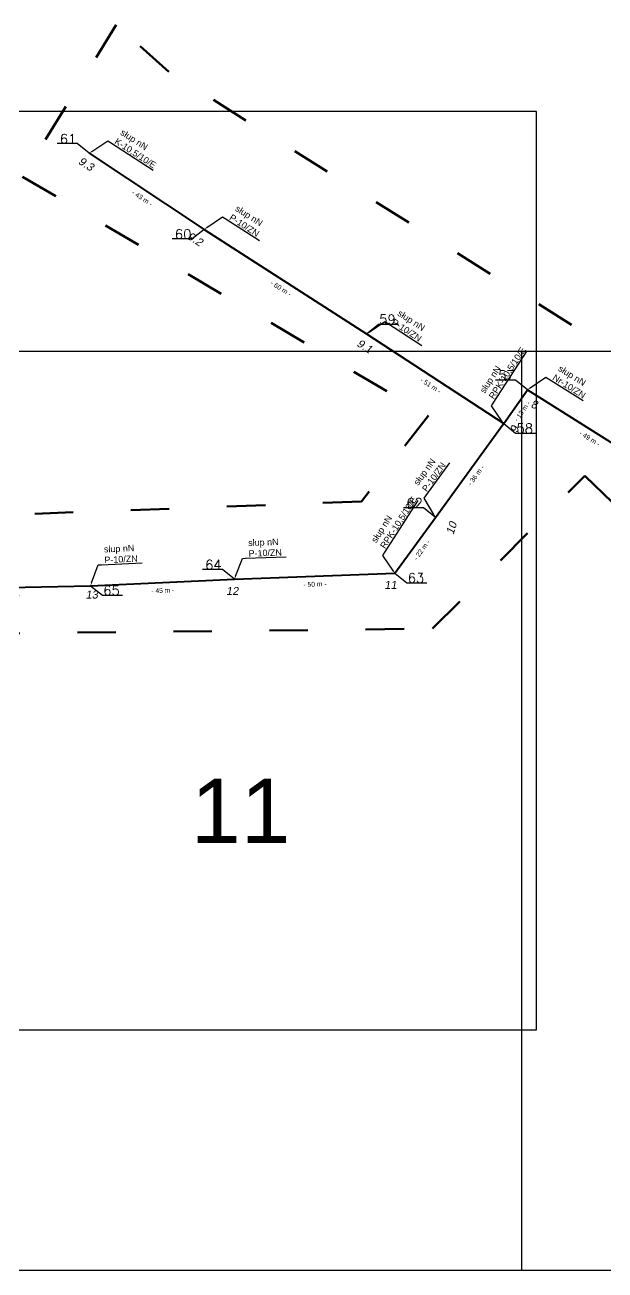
# Model space of a CAD drawing. Header units: metres. Extents: x 7540627 to 7542972, y 5787273 to 5789259.
# Drawn here: x 7541401.8 to 7541583, y 5788368.3 to 5788757.2 of the extents above; entities that cross this region are included whole.
import ezdxf
from ezdxf import colors
from ezdxf.entities.mleader import LeaderData, LeaderLine
from ezdxf.math import Vec2, Vec3

# ---------------------------------------------------------------- set-up
doc = ezdxf.new("R2010")
doc.units = ezdxf.units.M
doc.header["$MEASUREMENT"] = 0
doc.linetypes.add('ACAD_ISO03W100', pattern=[30, 12, -18])
for name, color, linetype, lineweight in [('!TELE', 30, 'Continuous', 40), ('!trafo', 6, 'ACAD_ISO03W100', 50), ('_numery slupow etap 4 cz. 2', 7, 'Continuous', 40)]:
    doc.layers.add(name, color=color, linetype=linetype, lineweight=lineweight)
for name, color, linetype in [('!wymiary', 7, 'Continuous'), ('_MM opisy', 7, 'Continuous'), ('makro-numeracja-punktow', 7, 'Continuous')]:
    doc.layers.add(name, color=color, linetype=linetype)
doc.layers.add('WT_arkusze', color=1, linetype='Continuous', plot=False)
doc.styles.add('GeodText', font='romans.shx')
doc.styles.get("Standard").update_dxf_attribs({"font": 'arial.ttf'})
doc.dimstyles.new('opis linie', dxfattribs={"dimtxt": 1.5, "dimasz": 2.5, "dimexe": 1.25, "dimexo": 0.625, "dimgap": 2.5, "dimtad": 4, "dimdec": 0, "dimtxsty": 'Standard', "dimcen": 2.5, "dimse1": 1, "dimse2": 1, "dimsd1": 1, "dimsd2": 1, "dimclrt": 256, "dimazin": 3, "dimtfac": 1, "dimtdec": 0, "dimtmove": 0, "dimatfit": 3, "dimtfill": 1})
doc.dimstyles.get("Standard").update_dxf_attribs({"dimtxt": 2.5, "dimasz": 2.5, "dimexe": 1.25, "dimexo": 0.625, "dimtad": 1, "dimtxsty": 'Standard', "dimcen": 2.5, "dimazin": 3, "dimtfac": 1, "dimtmove": 0, "dimatfit": 3})

# ---------------------------------------------------------------- blocks, each defined once
blk = doc.blocks.new('*D150')
at = {"layer": '!wymiary', "insert": (7541542.63, 5788616.46), "char_height": 1.5, "attachment_point": 5, "rotation": 54.0367, "bg_fill": 3, "box_fill_scale": 1.25, "bg_fill_color": 257, "bg_fill_transparency": 0}
blk.add_mtext('\\A1;- 36 m -', dxfattribs=at)
blk = doc.blocks.new('*D151')
at = {"layer": '!wymiary', "insert": (7541525.71, 5788593.2), "char_height": 1.5, "attachment_point": 5, "rotation": 53.8603, "bg_fill": 3, "box_fill_scale": 1.25, "bg_fill_color": 257, "bg_fill_transparency": 0}
blk.add_mtext('\\A1;- 22 m -', dxfattribs=at)
blk = doc.blocks.new('*D152')
at = {"layer": '!wymiary', "insert": (7541492.38, 5788582.51), "char_height": 1.5, "attachment_point": 5, "rotation": 2.1712, "bg_fill": 3, "box_fill_scale": 1.25, "bg_fill_color": 257, "bg_fill_transparency": 0}
blk.add_mtext('\\A1;- 50 m -', dxfattribs=at)
blk = doc.blocks.new('*D153')
at = {"layer": '!wymiary', "insert": (7541444.88, 5788580.54), "char_height": 1.5, "attachment_point": 5, "rotation": 2.5982, "bg_fill": 3, "box_fill_scale": 1.25, "bg_fill_color": 257, "bg_fill_transparency": 0}
blk.add_mtext('\\A1;- 45 m -', dxfattribs=at)
blk = doc.blocks.new('*D154')
at = {"layer": '!wymiary', "insert": (7541396.73, 5788578.98), "char_height": 1.5, "attachment_point": 5, "rotation": 1.2161, "bg_fill": 3, "box_fill_scale": 1.25, "bg_fill_color": 257, "bg_fill_transparency": 0}
blk.add_mtext('\\A1;- 51 m -', dxfattribs=at)
blk = doc.blocks.new('*D184')
at = {"layer": '!wymiary', "insert": (7541578.15, 5788628.04), "char_height": 1.5, "attachment_point": 5, "rotation": 327.8518, "bg_fill": 3, "box_fill_scale": 1.25, "bg_fill_color": 257, "bg_fill_transparency": 0}
blk.add_mtext('\\A1;- 49 m -', dxfattribs=at)
blk = doc.blocks.new('*D185')
at = {"layer": '!wymiary', "insert": (7541557.07, 5788636.51), "char_height": 1.5, "attachment_point": 5, "rotation": 54.8731, "bg_fill": 3, "box_fill_scale": 1.25, "bg_fill_color": 257, "bg_fill_transparency": 0}
blk.add_mtext('\\A1;- 13 m -', dxfattribs=at)
blk = doc.blocks.new('*D186')
at = {"layer": '!wymiary', "insert": (7541528.49, 5788644.58), "char_height": 1.5, "attachment_point": 5, "rotation": 326.836, "bg_fill": 3, "box_fill_scale": 1.25, "bg_fill_color": 257, "bg_fill_transparency": 0}
blk.add_mtext('\\A1;- 51 m -', dxfattribs=at)
blk = doc.blocks.new('*D187')
at = {"layer": '!wymiary', "insert": (7541481.75, 5788674.89), "char_height": 1.5, "attachment_point": 5, "rotation": 327.2232, "bg_fill": 3, "box_fill_scale": 1.25, "bg_fill_color": 257, "bg_fill_transparency": 0}
blk.add_mtext('\\A1;- 60 m -', dxfattribs=at)
blk = doc.blocks.new('*D188')
at = {"layer": '!wymiary', "insert": (7541438.43, 5788703.1), "char_height": 1.5, "attachment_point": 5, "rotation": 326.4977, "bg_fill": 3, "box_fill_scale": 1.25, "bg_fill_color": 257, "bg_fill_transparency": 0}
blk.add_mtext('\\A1;- 43 m -', dxfattribs=at)

msp = doc.modelspace()

# ---------------------------------------------------------------- linework, layer by layer
at = {"layer": '!TELE'}
msp.add_lwpolyline([(7541421.86, 5788717.09), (7541457.78, 5788693.32), (7541508.44, 5788660.69), (7541551.3, 5788632.68), (7541558.72, 5788643.22), (7541600.26, 5788617.11), (7541642.32, 5788590.74), (7541675.49, 5788583.53), (7541713.13, 5788575.56), (7541753.71, 5788567.83), (7541795.41, 5788559.65), (7541829.4, 5788538.31), (7541883.85, 5788535.31), (7541931.92, 5788518.5), (7541956.63, 5788509.83), (7541979.19, 5788501.77), (7542023.2, 5788486.24), (7542064.05, 5788472.74)], dxfattribs=at)
at = {"layer": '!TELE', "elevation": 0.33}
msp.add_lwpolyline([(7541102.48, 5788573.45), (7541143.16, 5788574.48), (7541182.52, 5788575.13), (7541228.25, 5788576.34), (7541279.6, 5788577.96), (7541324.53, 5788579.5), (7541371.06, 5788580.95), (7541422.29, 5788582.04), (7541467.24, 5788584.07), (7541517.33, 5788585.97), (7541530.04, 5788603.38), (7541551.15, 5788632.48)], dxfattribs=at)

# ---------------------------------------------------------------- texts
at = {"layer": 'makro-numeracja-punktow', "lineweight": 30, "insert": (7541417.86, 5788720.09), "char_height": 3, "attachment_point": 9, "line_spacing_factor": 0.8, "style": 'GeodText'}
msp.add_mtext('61', dxfattribs=at)
at = {"layer": 'WT_arkusze', "insert": (7541469.2, 5788511.73), "char_height": 20, "attachment_point": 5}
msp.add_mtext('11', dxfattribs=at)

# ---------------------------------------------------------------- next in the draw order: leaders
at = {"layer": '_MM opisy'}
ml = msp.add_multileader_mtext('Standard', dxfattribs=at)
ml.set_content('\\pxql;słup nN\\PK-10,5/10/E', color=256)
ml.set_leader_properties()
ml.build(insert=Vec2(0, 0))
ml.multileader.update_dxf_attribs({"has_text_frame": 1, "text_left_attachment_type": 5, "text_right_attachment_type": 5, "dogleg_length": 1, "arrow_head_size": 1})
ctx = ml.context
ctx.base_point, ctx.char_height, ctx.arrow_head_size, ctx.landing_gap_size, ctx.plane_origin, ctx.plane_x_axis, ctx.plane_y_axis = Vec3(7541428.52, 5788720.46, -0.11), 2, 1, 1, Vec3(7541422.59, 5788714.99, -0.11), Vec3(0.838645, -0.544679), Vec3(0.544679, 0.838645)
ctx.left_attachment, ctx.right_attachment = 5, 5
notes = []
notes.append((ctx, [(0, (1, 1, 0), (7541427.68, 5788721.01, -0.11), (0.838645, -0.544679), 1, [(0, [(7541421.92, 5788717.11, -0.11), (7541427.68, 5788721.01, -0.11)], 0, [])])]))
ctx.mtext.insert, ctx.mtext.text_direction, ctx.mtext.rotation, ctx.mtext.flow_direction = Vec3(7541432.5, 5788724.76, -0.11), Vec3(0.838645, -0.544679), 5.707179, 5
ctx.mtext.has_bg_fill, ctx.mtext.bg_color, ctx.mtext.bg_scale_factor, ctx.mtext.bg_transparency, ctx.mtext.use_window_bg_color = 1, -1023410175, 1, 0, 1
ml = msp.add_multileader_mtext('Standard', dxfattribs=at)
ml.set_content('\\pxql;słup nN\\PP-10/ZN', color=256)
ml.set_leader_properties()
ml.build(insert=Vec2(0, 0))
ml.multileader.update_dxf_attribs({"has_text_frame": 1, "text_left_attachment_type": 5, "text_right_attachment_type": 5, "dogleg_length": 1, "arrow_head_size": 1})
ctx = ml.context
ctx.base_point, ctx.char_height, ctx.arrow_head_size, ctx.landing_gap_size, ctx.plane_origin, ctx.plane_x_axis, ctx.plane_y_axis = Vec3(7541464.36, 5788696.69), 2, 1, 1, Vec3(7541458.45, 5788691.19), Vec3(0.840786, -0.541367), Vec3(0.541367, 0.840786)
ctx.left_attachment, ctx.right_attachment = 5, 5
notes.append((ctx, [(0, (1, 1, 0), (7541463.52, 5788697.23), (0.840786, -0.541367), 1, [(0, [(7541457.78, 5788693.32), (7541463.52, 5788697.23)], 0, [])])]))
ctx.mtext.insert, ctx.mtext.text_direction, ctx.mtext.rotation, ctx.mtext.flow_direction = Vec3(7541468.33, 5788701), Vec3(0.840786, -0.541367), 5.711123, 5
ctx.mtext.has_bg_fill, ctx.mtext.bg_color, ctx.mtext.bg_scale_factor, ctx.mtext.bg_transparency, ctx.mtext.use_window_bg_color = 1, -1023410175, 1, 0, 1
ml = msp.add_multileader_mtext('Standard', dxfattribs=at)
ml.set_content('\\pxql;słup nN\\PP-10/ZN', color=256)
ml.set_leader_properties()
ml.build(insert=Vec2(0, 0))
ml.multileader.update_dxf_attribs({"has_text_frame": 1, "text_left_attachment_type": 5, "text_right_attachment_type": 5, "dogleg_length": 1, "arrow_head_size": 1})
ctx = ml.context
ctx.base_point, ctx.char_height, ctx.arrow_head_size, ctx.landing_gap_size, ctx.plane_origin, ctx.plane_x_axis, ctx.plane_y_axis = Vec3(7541515.05, 5788664.03), 2, 1, 1, Vec3(7541509.1, 5788658.57), Vec3(0.837108, -0.547037), Vec3(0.547037, 0.837108)
ctx.left_attachment, ctx.right_attachment = 5, 5
notes.append((ctx, [(0, (1, 1, 0), (7541514.21, 5788664.57), (0.837108, -0.547037), 1, [(0, [(7541508.44, 5788660.69), (7541514.21, 5788664.57)], 0, [])])]))
ctx.mtext.insert, ctx.mtext.text_direction, ctx.mtext.rotation, ctx.mtext.flow_direction = Vec3(7541519.04, 5788668.31), Vec3(0.837108, -0.547037), 5.704364, 5
ctx.mtext.has_bg_fill, ctx.mtext.bg_color, ctx.mtext.bg_scale_factor, ctx.mtext.bg_transparency, ctx.mtext.use_window_bg_color = 1, -1023410175, 1, 0, 1
ml = msp.add_multileader_mtext('Standard', dxfattribs=at)
ml.set_content('\\pxql;słup nN\\PNr-10/ZN', color=256)
ml.set_leader_properties()
ml.build(insert=Vec2(0, 0))
ml.multileader.update_dxf_attribs({"has_text_frame": 1, "text_left_attachment_type": 5, "text_right_attachment_type": 5, "dogleg_length": 1, "arrow_head_size": 1})
ctx = ml.context
ctx.base_point, ctx.char_height, ctx.arrow_head_size, ctx.landing_gap_size, ctx.plane_origin, ctx.plane_x_axis, ctx.plane_y_axis = Vec3(7541565.26, 5788646.67), 2, 1, 1, Vec3(7541559.41, 5788641.11), Vec3(0.846674, -0.532111), Vec3(0.532111, 0.846674)
ctx.left_attachment, ctx.right_attachment = 5, 5
notes.append((ctx, [(0, (1, 1, 0), (7541564.42, 5788647.21), (0.846674, -0.532111), 1, [(0, [(7541558.72, 5788643.22), (7541564.42, 5788647.21)], 0, [])])]))
ctx.mtext.insert, ctx.mtext.text_direction, ctx.mtext.rotation, ctx.mtext.flow_direction = Vec3(7541569.18, 5788651.02), Vec3(0.846674, -0.532111), 5.722093, 5
ctx.mtext.has_bg_fill, ctx.mtext.bg_color, ctx.mtext.bg_scale_factor, ctx.mtext.bg_transparency, ctx.mtext.use_window_bg_color = 1, -1023410175, 1, 0, 1
ml = msp.add_multileader_mtext('Standard', dxfattribs=at)
ml.set_content('\\pxql;słup nN\\PP-10/ZN', color=256)
ml.set_leader_properties()
ml.build(insert=Vec2(0, 0))
ml.multileader.update_dxf_attribs({"has_text_frame": 1, "text_left_attachment_type": 5, "text_right_attachment_type": 5, "dogleg_length": 1, "arrow_head_size": 1})
ctx = ml.context
ctx.base_point, ctx.char_height, ctx.arrow_head_size, ctx.landing_gap_size, ctx.plane_origin, ctx.plane_x_axis, ctx.plane_y_axis = Vec3(7541527.03, 5788610.15), 2, 1, 1, Vec3(7541532.2, 5788603.94), Vec3(0.587268, 0.809393), Vec3(-0.809393, 0.587268)
ctx.left_attachment, ctx.right_attachment = 5, 5
notes.append((ctx, [(0, (1, 1, 0), (7541526.45, 5788609.34), (0.587268, 0.809393), 1, [(0, [(7541530.04, 5788603.38), (7541526.45, 5788609.34)], 0, [])])]))
ctx.mtext.insert, ctx.mtext.text_direction, ctx.mtext.rotation, ctx.mtext.flow_direction = Vec3(7541522.95, 5788614.34), Vec3(0.587268, 0.809393), 0.943118, 5
ctx.mtext.has_bg_fill, ctx.mtext.bg_color, ctx.mtext.bg_scale_factor, ctx.mtext.bg_transparency, ctx.mtext.use_window_bg_color = 1, -1023410175, 1, 0, 1
ml = msp.add_multileader_mtext('Standard', dxfattribs=at)
ml.set_content('\\pxql;słup nN\\PP-10/ZN', color=256)
ml.set_leader_properties()
ml.build(insert=Vec2(0, 0))
ml.multileader.update_dxf_attribs({"has_text_frame": 1, "text_left_attachment_type": 5, "text_right_attachment_type": 5, "dogleg_length": 1, "arrow_head_size": 1})
ctx = ml.context
ctx.base_point, ctx.char_height, ctx.arrow_head_size, ctx.landing_gap_size, ctx.plane_origin, ctx.plane_x_axis, ctx.plane_y_axis = Vec3(7541425.71, 5788588.6), 2, 1, 1, Vec3(7541424.07, 5788580.69), Vec3(0.998972, 0.045331), Vec3(-0.045331, 0.998972)
ctx.left_attachment, ctx.right_attachment = 5, 5
notes.append((ctx, [(0, (1, 1, 0), (7541424.71, 5788588.56), (0.998972, 0.045331), 1, [(0, [(7541422.29, 5788582.04), (7541424.71, 5788588.56)], 0, [])])]))
ctx.mtext.insert, ctx.mtext.text_direction, ctx.mtext.rotation, ctx.mtext.flow_direction = Vec3(7541426.44, 5788594.41), Vec3(0.998972, 0.045331), 0.045347, 5
ctx.mtext.has_bg_fill, ctx.mtext.bg_color, ctx.mtext.bg_scale_factor, ctx.mtext.bg_transparency, ctx.mtext.use_window_bg_color = 1, -1023410175, 1, 0, 1
ml = msp.add_multileader_mtext('Standard', dxfattribs=at)
ml.set_content('\\pxql;słup nN\\PP-10/ZN', color=256)
ml.set_leader_properties()
ml.build(insert=Vec2(0, 0))
ml.multileader.update_dxf_attribs({"has_text_frame": 1, "text_left_attachment_type": 5, "text_right_attachment_type": 5, "dogleg_length": 1, "arrow_head_size": 1})
ctx = ml.context
ctx.base_point, ctx.char_height, ctx.arrow_head_size, ctx.landing_gap_size, ctx.plane_origin, ctx.plane_x_axis, ctx.plane_y_axis = Vec3(7541470.7, 5788590.62), 2, 1, 1, Vec3(7541469.01, 5788582.72), Vec3(0.999282, 0.037886), Vec3(-0.037886, 0.999282)
ctx.left_attachment, ctx.right_attachment = 5, 5
notes.append((ctx, [(0, (1, 1, 0), (7541469.7, 5788590.58), (0.999282, 0.037886), 1, [(0, [(7541467.24, 5788584.07), (7541469.7, 5788590.58)], 0, [])])]))
ctx.mtext.insert, ctx.mtext.text_direction, ctx.mtext.rotation, ctx.mtext.flow_direction = Vec3(7541471.48, 5788596.42), Vec3(0.999282, 0.037886), 0.037895, 5
ctx.mtext.has_bg_fill, ctx.mtext.bg_color, ctx.mtext.bg_scale_factor, ctx.mtext.bg_transparency, ctx.mtext.use_window_bg_color = 1, -1023410175, 1, 0, 1
for ctx, leaders in notes:
    for number, flags, end, landing, length, lines in leaders:
        leader = LeaderData()
        leader.index, (leader.has_last_leader_line, leader.has_dogleg_vector, leader.attachment_direction) = number, flags
        leader.last_leader_point, leader.dogleg_vector, leader.dogleg_length = Vec3(end), Vec3(landing), length
        for number, points, colour, breaks in lines:
            line = LeaderLine()
            line.index, line.vertices, line.color, line.breaks = number, Vec3.list(points), colors.encode_raw_color(colour), breaks
            leader.lines.append(line)
        ctx.leaders.append(leader)

# ---------------------------------------------------------------- next in the draw order: texts
at = {"layer": 'makro-numeracja-punktow', "lineweight": 30, "insert": (7541512.44, 5788663.69), "char_height": 3, "attachment_point": 7, "line_spacing_factor": 0.8, "style": 'GeodText'}
msp.add_mtext('59', dxfattribs=at)

# ---------------------------------------------------------------- next in the draw order: leaders
at = {"layer": '_MM opisy'}
ml = msp.add_multileader_mtext('Standard', dxfattribs=at)
ml.set_content('\\pxql;słup nN\\PRPK-10,5/10/E', color=256)
ml.set_leader_properties()
ml.build(insert=Vec2(0, 0))
ml.multileader.update_dxf_attribs({"has_text_frame": 1, "text_left_attachment_type": 5, "text_right_attachment_type": 5, "dogleg_length": 1, "arrow_head_size": 1})
ctx = ml.context
ctx.base_point, ctx.char_height, ctx.arrow_head_size, ctx.landing_gap_size, ctx.plane_origin, ctx.plane_x_axis, ctx.plane_y_axis = Vec3(7541547.99, 5788639.05), 2, 1, 1, Vec3(7541553.47, 5788633.12), Vec3(0.544677, 0.838646), Vec3(-0.838646, 0.544677)
ctx.left_attachment, ctx.right_attachment = 5, 5
notes = []
notes.append((ctx, [(0, (1, 1, 0), (7541547.45, 5788638.21), (0.544677, 0.838646), 1, [(0, [(7541551.34, 5788632.45), (7541547.45, 5788638.21)], 0, [])])]))
ctx.mtext.insert, ctx.mtext.text_direction, ctx.mtext.rotation, ctx.mtext.flow_direction = Vec3(7541543.7, 5788643.03), Vec3(0.544677, 0.838646), 0.994793, 5
ctx.mtext.has_bg_fill, ctx.mtext.bg_color, ctx.mtext.bg_scale_factor, ctx.mtext.bg_transparency, ctx.mtext.use_window_bg_color = 1, -1023410175, 1, 0, 1
ml = msp.add_multileader_mtext('Standard', dxfattribs=at)
ml.set_content('\\pxql;słup nN\\PRPK-10,5/10/E', color=256)
ml.set_leader_properties()
ml.build(insert=Vec2(0, 0))
ml.multileader.update_dxf_attribs({"has_text_frame": 1, "text_left_attachment_type": 5, "text_right_attachment_type": 5, "dogleg_length": 1, "arrow_head_size": 1})
ctx = ml.context
ctx.base_point, ctx.char_height, ctx.arrow_head_size, ctx.landing_gap_size, ctx.plane_origin, ctx.plane_x_axis, ctx.plane_y_axis = Vec3(7541514.06, 5788592.34), 2, 1, 1, Vec3(7541519.55, 5788586.42), Vec3(0.543029, 0.839714), Vec3(-0.839714, 0.543029)
ctx.left_attachment, ctx.right_attachment = 5, 5
notes.append((ctx, [(0, (1, 1, 0), (7541513.52, 5788591.5), (0.543029, 0.839714), 1, [(0, [(7541517.43, 5788585.75), (7541513.52, 5788591.5)], 0, [])])]))
ctx.mtext.insert, ctx.mtext.text_direction, ctx.mtext.rotation, ctx.mtext.flow_direction = Vec3(7541509.76, 5788596.31), Vec3(0.543029, 0.839714), 0.996756, 5
ctx.mtext.has_bg_fill, ctx.mtext.bg_color, ctx.mtext.bg_scale_factor, ctx.mtext.bg_transparency, ctx.mtext.use_window_bg_color = 1, -1023410175, 1, 0, 1
for ctx, leaders in notes:
    for number, flags, end, landing, length, lines in leaders:
        leader = LeaderData()
        leader.index, (leader.has_last_leader_line, leader.has_dogleg_vector, leader.attachment_direction) = number, flags
        leader.last_leader_point, leader.dogleg_vector, leader.dogleg_length = Vec3(end), Vec3(landing), length
        for number, points, colour, breaks in lines:
            line = LeaderLine()
            line.index, line.vertices, line.color, line.breaks = number, Vec3.list(points), colors.encode_raw_color(colour), breaks
            leader.lines.append(line)
        ctx.leaders.append(leader)

# ---------------------------------------------------------------- next in the draw order: linework, layer by layer
at = {"layer": '!trafo', "color": 3}
msp.add_lwpolyline([(7542250.69, 5788428.57), (7542063.94, 5788486.9), (7541878.81, 5788550.25), (7541759.4, 5788585.9), (7541623.25, 5788631.62), (7541446.72, 5788742.49), (7541430.33, 5788757.18), (7541401.09, 5788709.76), (7541527.78, 5788635.17), (7541506.86, 5788608.34), (7541098.38, 5788593.04), (7541088.21, 5788563.82), (7541529.11, 5788568.63), (7541576.63, 5788616.4), (7541620.8, 5788573.37), (7542029.47, 5788456.74), (7542029.33, 5788402.26), (7542064.43, 5788387.98), (7542080.8, 5788450.39), (7542235.08, 5788383.52)], dxfattribs=at)

# ---------------------------------------------------------------- next in the draw order: texts
at = {"layer": 'makro-numeracja-punktow', "lineweight": 30, "insert": (7541526.04, 5788606.38), "char_height": 3, "attachment_point": 9, "line_spacing_factor": 0.8, "style": 'GeodText'}
msp.add_mtext('62', dxfattribs=at)

# ---------------------------------------------------------------- next in the draw order: dimensions: what is measured, and where the dimension line sits
at = {"layer": '!wymiary'}
for p1, p2, picture, middle in [((7541600.26, 5788617.11), (7541558.72, 5788643.22), '*D184', (7541578.15, 5788628.04)), ((7541551.15, 5788632.48), (7541530.04, 5788603.38), '*D150', (7541542.63, 5788616.46))]:
    dim = msp.add_aligned_dim(p1=p1, p2=p2, distance=-0.75, dimstyle='opis linie', dxfattribs=at)
    dim.commit()
    dim.dimension.update_dxf_attribs({"geometry": picture, "text_midpoint": middle})

# ---------------------------------------------------------------- next in the draw order: texts
at = {"layer": '_numery slupow etap 4 cz. 2', "oblique": 10}
msp.add_text('10', height=2.5, rotation=71.2, dxfattribs=at).set_placement((7541535.55, 5788597.8))

# ---------------------------------------------------------------- next in the draw order: dimensions: what is measured, and where the dimension line sits
at = {"layer": '!wymiary'}
for p1, p2, picture, middle in [((7541558.72, 5788643.22), (7541551.3, 5788632.68), '*D185', (7541557.07, 5788636.51)), ((7541530.04, 5788603.38), (7541517.33, 5788585.97), '*D151', (7541525.71, 5788593.2))]:
    dim = msp.add_aligned_dim(p1=p1, p2=p2, distance=-0.75, dimstyle='opis linie', dxfattribs=at)
    dim.commit()
    dim.dimension.update_dxf_attribs({"geometry": picture, "text_midpoint": middle})

# ---------------------------------------------------------------- next in the draw order: linework, layer by layer
at = {"layer": 'WT_arkusze'}
msp.add_lwpolyline([(7541556.82, 5788368.31), (7541951.58, 5788368.31), (7541951.58, 5788655.14), (7541556.82, 5788655.14)], close=True, dxfattribs=at)

# ---------------------------------------------------------------- next in the draw order: texts
at = {"layer": '_numery slupow etap 4 cz. 2', "oblique": 10}
for s, rotation, p in [('8', 345.0141, (7541559.61, 5788637.69)), ('9', 71.2, (7541555.51, 5788629.6))]:
    msp.add_text(s, height=2.5, rotation=rotation, dxfattribs=at).set_placement(p)
at = {"layer": 'makro-numeracja-punktow', "lineweight": 30, "char_height": 3, "attachment_point": 7, "line_spacing_factor": 0.8, "style": 'GeodText'}
for s, insert in [('58', (7541555.3, 5788629.68)), ('63', (7541521.33, 5788582.97))]:
    msp.add_mtext(s, dxfattribs=dict(at, insert=insert))

# ---------------------------------------------------------------- next in the draw order: dimensions: what is measured, and where the dimension line sits
at = {"layer": '!wymiary'}
for p1, p2, picture, middle in [((7541551.3, 5788632.68), (7541508.44, 5788660.69), '*D186', (7541528.49, 5788644.58)), ((7541517.33, 5788585.97), (7541467.24, 5788584.07), '*D152', (7541492.38, 5788582.51))]:
    dim = msp.add_aligned_dim(p1=p1, p2=p2, distance=-0.75, dimstyle='opis linie', dxfattribs=at)
    dim.commit()
    dim.dimension.update_dxf_attribs({"geometry": picture, "text_midpoint": middle})

# ---------------------------------------------------------------- next in the draw order: leaders
at = {"layer": 'makro-numeracja-punktow', "lineweight": 30, "has_arrowhead": 0, "annotation_type": 0, "has_hookline": 1, "hookline_direction": 0, "text_width": 5.46, "horizontal_direction": (-1, 0, 0)}
msp.add_leader([(7541530.04, 5788603.38), (7541526.31, 5788606.38), (7541526.13, 5788606.38)], dimstyle='Standard', dxfattribs=at)

# ---------------------------------------------------------------- next in the draw order: texts
at = {"layer": '_numery slupow etap 4 cz. 2', "oblique": 10}
for s, rotation, p in [('9.1', 327.1561, (7541505.19, 5788657.09)), ('11', 0.0247, (7541514.03, 5788581.05))]:
    msp.add_text(s, height=2.5, rotation=rotation, dxfattribs=at).set_placement(p)
at = {"layer": 'makro-numeracja-punktow', "lineweight": 30, "insert": (7541554.72, 5788646.22), "char_height": 3, "attachment_point": 9, "line_spacing_factor": 0.8, "style": 'GeodText'}
msp.add_mtext('57', dxfattribs=at)

# ---------------------------------------------------------------- next in the draw order: dimensions: what is measured, and where the dimension line sits
at = {"layer": '!wymiary'}
for p1, p2, picture, middle in [((7541508.44, 5788660.69), (7541457.78, 5788693.32), '*D187', (7541481.75, 5788674.89)), ((7541467.24, 5788584.07), (7541422.29, 5788582.04), '*D153', (7541444.88, 5788580.54))]:
    dim = msp.add_aligned_dim(p1=p1, p2=p2, distance=-0.75, dimstyle='opis linie', dxfattribs=at)
    dim.commit()
    dim.dimension.update_dxf_attribs({"geometry": picture, "text_midpoint": middle})

# ---------------------------------------------------------------- next in the draw order: leaders
at = {"layer": 'makro-numeracja-punktow', "lineweight": 30, "has_arrowhead": 0, "annotation_type": 0, "has_hookline": 1, "hookline_direction": 0, "text_width": 5.46, "horizontal_direction": (-1, 0, 0)}
msp.add_leader([(7541558.72, 5788643.22), (7541554.99, 5788646.22), (7541554.81, 5788646.22)], dimstyle='Standard', dxfattribs=at)
at = {"layer": 'makro-numeracja-punktow', "lineweight": 30, "has_arrowhead": 0, "annotation_type": 0, "has_hookline": 1, "hookline_direction": 0, "text_width": 5.46}
for points in [[(7541551.3, 5788632.68), (7541555.03, 5788629.68), (7541555.21, 5788629.68)], [(7541517.33, 5788585.97), (7541521.06, 5788582.97), (7541521.24, 5788582.97)]]:
    msp.add_leader(points, dimstyle='Standard', dxfattribs=at)

# ---------------------------------------------------------------- next in the draw order: texts
at = {"layer": '_numery slupow etap 4 cz. 2', "oblique": 10}
msp.add_text('12', height=2.5, rotation=0.0247, dxfattribs=at).set_placement((7541464.6, 5788579.13))
at = {"layer": 'makro-numeracja-punktow', "lineweight": 30, "char_height": 3, "line_spacing_factor": 0.8, "style": 'GeodText'}
for s, insert, attachment_point in [('64', (7541463.24, 5788587.07), 9), ('65', (7541426.29, 5788579.04), 7)]:
    msp.add_mtext(s, dxfattribs=dict(at, insert=insert, attachment_point=attachment_point))

# ---------------------------------------------------------------- next in the draw order: dimensions: what is measured, and where the dimension line sits
at = {"layer": '!wymiary'}
for p1, p2, picture, middle in [((7541457.78, 5788693.32), (7541421.86, 5788717.09), '*D188', (7541438.43, 5788703.1)), ((7541422.29, 5788582.04), (7541371.06, 5788580.95), '*D154', (7541396.73, 5788578.98))]:
    dim = msp.add_aligned_dim(p1=p1, p2=p2, distance=-0.75, dimstyle='opis linie', dxfattribs=at)
    dim.commit()
    dim.dimension.update_dxf_attribs({"geometry": picture, "text_midpoint": middle})

# ---------------------------------------------------------------- next in the draw order: leaders
at = {"layer": 'makro-numeracja-punktow', "lineweight": 30, "has_arrowhead": 0, "annotation_type": 0, "has_hookline": 1, "hookline_direction": 0, "text_width": 5.46}
msp.add_leader([(7541508.44, 5788660.69), (7541512.17, 5788663.69), (7541512.35, 5788663.69)], dimstyle='Standard', dxfattribs=at)
at = {"layer": 'makro-numeracja-punktow', "lineweight": 30, "has_arrowhead": 0, "annotation_type": 0, "has_hookline": 1, "hookline_direction": 0, "text_width": 5.46, "horizontal_direction": (-1, 0, 0)}
msp.add_leader([(7541467.24, 5788584.07), (7541463.51, 5788587.07), (7541463.33, 5788587.07)], dimstyle='Standard', dxfattribs=at)

# ---------------------------------------------------------------- next in the draw order: linework, layer by layer
at = {"layer": 'WT_arkusze'}
for points in [[(7541166.82, 5788443.31), (7541561.58, 5788443.31), (7541561.58, 5788730.14), (7541166.82, 5788730.14)], [(7541271.82, 5788368.31), (7541666.58, 5788368.31), (7541666.58, 5788655.14), (7541271.82, 5788655.14)]]:
    msp.add_lwpolyline(points, close=True, dxfattribs=at)

# ---------------------------------------------------------------- next in the draw order: texts
at = {"layer": '_numery slupow etap 4 cz. 2', "oblique": 10}
for s, rotation, p in [('9.3', 327.1561, (7541418.25, 5788713.99)), ('9.2', 327.1561, (7541452.26, 5788690.55)), ('13', 0.0247, (7541420.74, 5788578.02))]:
    msp.add_text(s, height=2.5, rotation=rotation, dxfattribs=at).set_placement(p)
at = {"layer": 'makro-numeracja-punktow', "lineweight": 30, "insert": (7541453.78, 5788690.32), "char_height": 3, "attachment_point": 9, "line_spacing_factor": 0.8, "style": 'GeodText'}
msp.add_mtext('60', dxfattribs=at)

# ---------------------------------------------------------------- next in the draw order: leaders
at = {"layer": 'makro-numeracja-punktow', "lineweight": 30, "has_arrowhead": 0, "annotation_type": 0, "has_hookline": 1, "hookline_direction": 0, "text_width": 5.46, "horizontal_direction": (-1, 0, 0)}
for points in [[(7541421.86, 5788717.09), (7541418.13, 5788720.09), (7541417.95, 5788720.09)], [(7541457.78, 5788693.32), (7541454.05, 5788690.32), (7541453.87, 5788690.32)]]:
    msp.add_leader(points, dimstyle='Standard', dxfattribs=at)
at = {"layer": 'makro-numeracja-punktow', "lineweight": 30, "has_arrowhead": 0, "annotation_type": 0, "has_hookline": 1, "hookline_direction": 0, "text_width": 5.46}
msp.add_leader([(7541422.29, 5788582.04), (7541426.02, 5788579.04), (7541426.2, 5788579.04)], dimstyle='Standard', dxfattribs=at)

doc.saveas('drawing.dxf')
